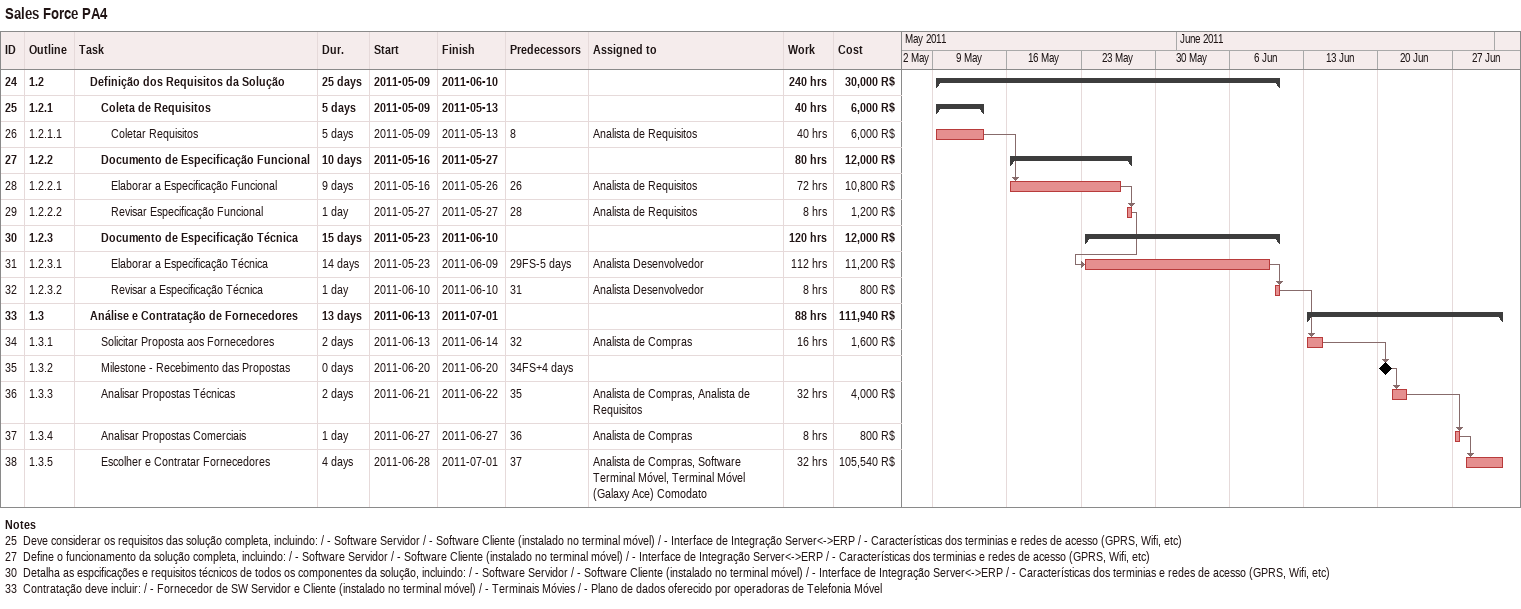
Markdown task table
Sales Force PA4

| ID | WBS | Task | Duration | Start | Finish | Predecessors | Resources | Work (h) | Cost (R$) |
|---|---|---|---|---|---|---|---|---|---|
| 24 | 1.2 | **Definição dos Requisitos da Solução** | 25d | 2011-05-09 | 2011-06-10 |  |  | 240 | 30000 |
| 25 | 1.2.1 | **Coleta de Requisitos** | 5d | 2011-05-09 | 2011-05-13 |  |  | 40 | 6000 |
| 26 | 1.2.1.1 | Coletar Requisitos | 5d | 2011-05-09 | 2011-05-13 | 8 | Analista de Requisitos | 40 | 6000 |
| 27 | 1.2.2 | **Documento de Especificação Funcional** | 10d | 2011-05-16 | 2011-05-27 |  |  | 80 | 12000 |
| 28 | 1.2.2.1 | Elaborar a Especificação Funcional | 9d | 2011-05-16 | 2011-05-26 | 26 | Analista de Requisitos | 72 | 10800 |
| 29 | 1.2.2.2 | Revisar Especificação Funcional | 1d | 2011-05-27 | 2011-05-27 | 28 | Analista de Requisitos | 8 | 1200 |
| 30 | 1.2.3 | **Documento de Especificação Técnica** | 15d | 2011-05-23 | 2011-06-10 |  |  | 120 | 12000 |
| 31 | 1.2.3.1 | Elaborar a Especificação Técnica | 14d | 2011-05-23 | 2011-06-09 | 29FS-5d | Analista Desenvolvedor | 112 | 11200 |
| 32 | 1.2.3.2 | Revisar a Especificação Técnica | 1d | 2011-06-10 | 2011-06-10 | 31 | Analista Desenvolvedor | 8 | 800 |
| 33 | 1.3 | **Análise e Contratação de Fornecedores** | 13d | 2011-06-13 | 2011-07-01 |  |  | 88 | 111940 |
| 34 | 1.3.1 | Solicitar Proposta aos Fornecedores | 2d | 2011-06-13 | 2011-06-14 | 32 | Analista de Compras | 16 | 1600 |
| 35 | 1.3.2 | Milestone - Recebimento das Propostas | 0d | 2011-06-20 | 2011-06-20 | 34FS+4d |  |  |  |
| 36 | 1.3.3 | Analisar Propostas Técnicas | 2d | 2011-06-21 | 2011-06-22 | 35 | Analista de Compras, Analista de Requisitos | 32 | 4000 |
| 37 | 1.3.4 | Analisar Propostas Comerciais | 1d | 2011-06-27 | 2011-06-27 | 36 | Analista de Compras | 8 | 800 |
| 38 | 1.3.5 | Escolher e Contratar Fornecedores | 4d | 2011-06-28 | 2011-07-01 | 37 | Analista de Compras, Software Terminal Móvel, Terminal Móvel (Galaxy Ace) Comodato | 32 | 105540 |

Notes
- 25: Deve considerar os requisitos das solução completa, incluindo: / - Software Servidor / - Software Cliente (instalado no terminal móvel) / - Interface de Integração Server<->ERP / - Características dos terminias e redes de acesso (GPRS, Wifi, etc)
- 27: Define o funcionamento da solução completa, incluindo: / - Software Servidor / - Software Cliente (instalado no terminal móvel) / - Interface de Integração Server<->ERP / - Características dos terminias e redes de acesso (GPRS, Wifi, etc)
- 30: Detalha as espcificações e requisitos técnicos de todos os componentes da solução, incluindo: / - Software Servidor / - Software Cliente (instalado no terminal móvel) / - Interface de Integração Server<->ERP / - Características dos terminias e redes de acesso (GPRS, Wifi, etc)
- 33: Contratação deve incluir: / - Fornecedor de SW Servidor e Cliente (instalado no terminal móvel) / - Terminais Móvies / - Plano de dados oferecido por operadoras de Telefonia Móvel
